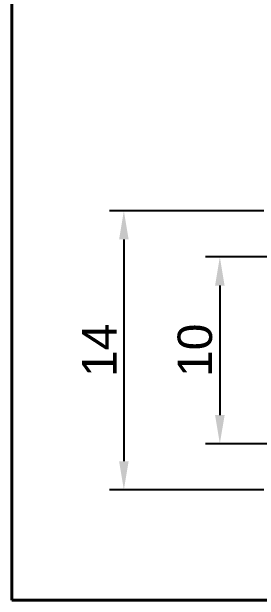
# Model space of a CAD drawing. Header units: millimetres. Extents: x 2977 to 3722, y 961 to 1309.
# Drawn here: x 2977.1 to 2998.6, y 968.6 to 1019.8 of the extents above; entities that cross this region are included whole.
import ezdxf

# ---------------------------------------------------------------- set-up
doc = ezdxf.new("R2010")
doc.units = ezdxf.units.MM
doc.layers.add('AM_0', color=7, linetype='Continuous', lineweight=40)
doc.layers.add('AM_5', color=1, linetype='Continuous', lineweight=25)
doc.styles.get("Standard").update_dxf_attribs({"font": 'arial.ttf'})
doc.dimstyles.new('ISO-25', dxfattribs={"dimtxt": 3, "dimasz": 2.5, "dimexe": 1.25, "dimexo": 0.625, "dimtad": 1, "dimtxsty": 'Standard', "dimcen": 2.5, "dimadec": 0, "dimazin": 0, "dimtfac": 1, "dimtmove": 0, "dimatfit": 3, "dimfxl": 1, "dimarcsym": 0})

# ---------------------------------------------------------------- blocks, each defined once
blk = doc.blocks.new('*D173')
at = {"layer": 'AM_5', "color": 0, "lineweight": -2, "transparency": 16777216}
for p, q in [((2999.045, 1002.502), (2985.609, 1002.502)), ((2986.859, 1000.002), (2986.859, 980.687)), ((2999.045, 978.187), (2985.609, 978.187))]:
    blk.add_line(p, q, dxfattribs=at)
at = {"layer": 'AM_5', "color": 0, "transparency": 16777216}
for points in [[(2986.443, 1000.002), (2987.276, 1000.002), (2986.859, 1002.502)], [(2986.443, 980.687), (2987.276, 980.687), (2986.859, 978.187)]]:
    blk.add_solid(points, dxfattribs=at)
at = {"layer": 'Defpoints', "color": 0, "transparency": 16777216}
for p in [(2999.67, 1002.502), (2986.859, 978.187), (2999.67, 978.187)]:
    blk.add_point(p, dxfattribs=at)
at = {"layer": 'AM_5', "color": 0, "transparency": 16777216, "insert": (2984.728, 990.344), "char_height": 3, "attachment_point": 5, "rotation": 90}
blk.add_mtext('14', dxfattribs=at)
blk = doc.blocks.new('*D175')
at = {"layer": 'AM_5', "color": 0, "lineweight": -2, "transparency": 16777216}
for p, q in [((3015.528, 998.484), (2993.962, 998.484)), ((2995.212, 995.984), (2995.212, 984.704)), ((3001.641, 982.204), (2993.962, 982.204))]:
    blk.add_line(p, q, dxfattribs=at)
at = {"layer": 'AM_5', "color": 0, "transparency": 16777216}
for points in [[(2994.796, 995.984), (2995.629, 995.984), (2995.212, 998.484)], [(2994.796, 984.704), (2995.629, 984.704), (2995.212, 982.204)]]:
    blk.add_solid(points, dxfattribs=at)
at = {"layer": 'Defpoints', "color": 0, "transparency": 16777216}
for p in [(3016.153, 998.484), (2995.212, 982.204), (3002.266, 982.204)]:
    blk.add_point(p, dxfattribs=at)
at = {"layer": 'AM_5', "color": 0, "transparency": 16777216, "insert": (2993.056, 990.344), "char_height": 3, "attachment_point": 5, "rotation": 90}
blk.add_mtext('10', dxfattribs=at)

msp = doc.modelspace()

# ---------------------------------------------------------------- linework, layer by layer
at = {"layer": 'AM_0'}
for p, q in [((2977.104, 1292.666), (2977.104, 968.58)), ((2977.104, 968.58), (3177.104, 968.58))]:
    msp.add_line(p, q, dxfattribs=at)

# ---------------------------------------------------------------- dimensions: what is measured, and where the dimension line sits
at = {"layer": 'AM_5'}
for base, p1, p2, text, picture, middle in [((2986.859, 978.187), (2999.67, 1002.502), (2999.67, 978.187), '14', '*D173', (2984.728, 990.344)), ((2995.212, 982.204), (3016.153, 998.484), (3002.266, 982.204), '10', '*D175', (2993.056, 990.344))]:
    dim = msp.add_linear_dim(base=base, p1=p1, p2=p2, angle=90, text=text, dimstyle='ISO-25', dxfattribs=at)
    dim.commit()
    dim.dimension.update_dxf_attribs({"geometry": picture, "text_midpoint": middle})

doc.saveas('drawing.dxf')
